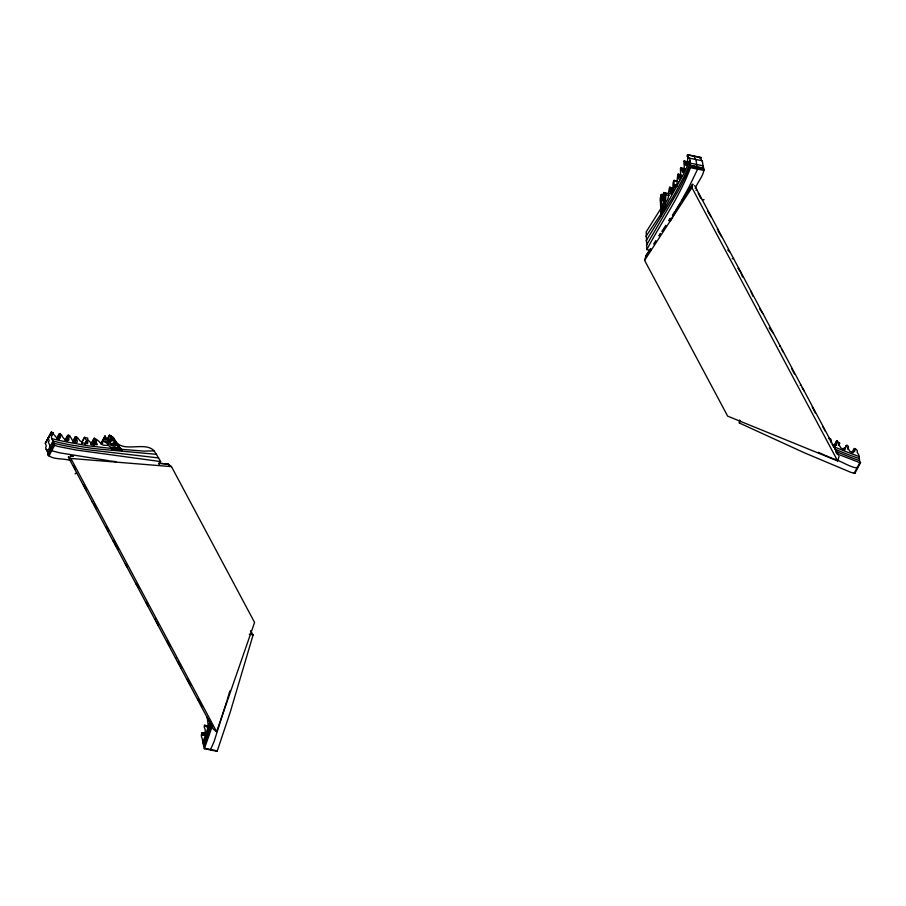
<?xml version="1.0" encoding="UTF-8"?>
<svg xmlns="http://www.w3.org/2000/svg" width="906" height="906" viewBox="0 0 906 906"><rect width="100%" height="100%" fill="white"/><g stroke="black" fill="none" stroke-linecap="round" stroke-linejoin="round"><path stroke-width="1.36" d="M680.836 174.552L677.756 174.246L676.941 182.129A18.369 5.493 -78.3 0 0 677.212 183.227L674.823 187.723L674.789 185.402L674.087 186.568L674.019 180.396L677.847 181.177M664.766 200.067L664.766 199.966A12.888 3.851 -78.3 0 1 664.721 201.257L663.124 206.862A25.9 7.746 -78.3 0 0 662.682 207.565L662.637 207.633M650.678 250.396L646.85 249.603C661.471 221.8 680.961 195.005 691.21 165.594C689.319 164.779 691.187 159.048 688.753 157.871A1.993 0.6 -78.3 0 1 688.605 157.372L687.597 154.632L686.963 156.16L687.756 156.795L687.518 162.389L686.193 165.685L684.71 163.839L687.518 164.088M695.298 188.505C697.382 181.857 704.528 175.209 703.849 168.097L691.131 165.492M680.689 177.236C679.772 184.258 675.774 173.046 680.859 176.523M664.087 199.241L663.6 200.611L663.917 198.652A2.05 0.612 -78.3 0 0 664.007 198.188L664.279 196.727L663.747 197.599A2.65 0.793 -78.3 0 0 663.826 197.859L664.03 197.984M833.803 446.273L836.634 440.939L839.635 443.147L839.273 443.906L838.243 443.328L840.836 447.96L844.947 449.727L844.12 448.244L845.445 447.915L845.762 446.069A3.851 1.789 28 0 1 845.876 445.763C849.635 444.234 847.144 448.64 848.412 448.787A1.631 0.759 28 0 1 848.752 449.501C849.624 453.555 855.728 452.298 855.162 449.738C852.535 446.749 858.707 449.999 857.223 452.287A1.993 0.929 28 0 0 857.404 452.83C860.372 455.378 858.356 460.089 860.553 462.638L854.89 473.306L850.983 472.4L804.211 452.728L739.296 422.966L739.647 420.033M669.409 195.232L664.551 194.847L663.77 192.468L663.6 197.044L662.648 195.583L661.867 196.681L661.233 194.484C665.219 192.853 665.061 197.723 664.732 195.537M74.541 442.23C74.949 432.139 79.83 444.869 75.481 442.117C72.355 441.811 72.027 439.217 70.883 437.666C68.188 431.868 66.942 437.677 65.866 441.211M207.1 717.178C206.953 716.771 210.158 732.161 205.141 725.389A3.851 1.155 -78.3 0 0 204.96 725.208C202.763 727.835 205.843 727.892 205.175 731.187C206.251 735.196 201.359 737.178 202.117 733.282C201.404 732.648 200.872 736.805 202.027 737.948A1.993 0.6 -78.3 0 1 202.151 738.526L204.224 748.662L217.123 751.368L230.351 711.765L253.102 634.947L250.509 630.735M684.913 163.533C687.337 160.362 678.73 160.702 688.56 162.129M836.634 441.018L834.505 446.386M680.712 177.055L680.451 168.256L684.913 168.697M665.57 196.851L665.061 198.561M836.068 452.66L835.74 450.35A21.903 15.629 17 0 0 834.098 447.236L833.112 445.99M673.951 180.339C672.626 182.786 673.101 184.688 672.965 187.508C674.54 189.433 670.293 197.508 670.259 192.559A2.016 0.6 -78.3 0 0 670.225 191.97L669.613 187.259L673.464 188.074L669.579 187.304L669.172 189.116A3.386 1.008 -78.3 0 0 668.888 190.475C668.05 194.02 669.296 197.338 667.144 200.305A61.302 18.335 -78.3 0 1 666.035 201.8L665.514 202.899A33.93 10.147 -78.3 0 1 665.298 204.178L665.434 209.456M684.426 170.894L681.131 169.886L684.121 170.011M678.311 175.991L678.288 174.031M681.572 169.49L681.086 167.904M108.663 442.151L107.814 441.641L109.943 441.935L108.278 440.373L109.037 440.746M661.233 194.484L660.372 198.357A5.266 1.574 -78.3 0 0 660.259 200.135L660.565 204.224A5.447 1.631 -78.3 0 0 660.553 204.654L660.802 208.414L660.089 209.818L646.216 231.823L646.85 249.603M831.255 442.74L830.474 441.063M684.109 161.223L683.939 163.397A3.851 1.155 -78.3 0 0 683.962 163.963C684.913 166.478 683.305 176.704 681.878 170.373M85.039 444.087L86.761 440.814L84.462 437.36L87.723 438.119L87.576 439.512L91.517 443.419L90.781 444.155L97.304 444.778L96.478 442.728A2.016 0.94 28 0 1 96.183 442.253C96.636 440.622 91.789 437.304 95.866 439.093A3.386 1.574 28 0 1 97.044 439.806C100.396 441.89 101.008 445.514 105.107 445.344A61.302 28.584 28 0 0 107.44 445.356L108.765 445.639A33.93 15.821 28 0 0 109.807 446.364L112.752 450.429M72.82 441.29L75.458 437.122L73.193 441.392M109.875 441.63L109.977 441.256A10.872 5.062 28 0 1 110.226 440.826L112.774 440.169L112.706 437.247M664.109 199.535L664.449 198.946L664.245 199.92M663.52 199.558L663.747 198.188L663.6 199.694M68.131 436.941C71.563 443.147 63.567 440.599 61.767 435.242A3.851 1.789 28 0 0 61.449 434.801C57.893 431.675 60.272 435.945 60.17 436.669A1.631 0.759 28 0 0 60.17 437.281C58.584 444.597 48.788 424.631 51.835 435.005A1.993 0.929 28 0 1 51.925 435.537C49.207 439.093 58.075 443.714 51.801 447.553M227.089 700.27L229.898 690.848M226.693 701.538L214.02 741.765L210.498 749.715M839.069 456.386L837.665 460.95L727.665 416.137L644.585 260.339L645.978 255.764L650.587 248.686L645.978 255.764M644.585 260.339L691.935 187.678L692.988 184.246M662.105 204.552L662.875 203.85A30.057 8.992 -78.3 0 1 663.554 203.125L663.52 204.009A23.783 7.112 -78.3 0 1 663.305 204.45L662.966 205.05A11.427 3.42 -78.3 0 0 662.716 205.345C661.165 206.126 662.399 209.558 661.867 208.244C661.459 206.341 661.323 213.114 661.505 208.64C657.767 213.601 667.631 193.703 662.286 206.092M212.332 725.978L204.371 748.741M684.97 163.556L687.552 163.986M210.577 723.758L209.83 726.068A184.665 55.232 -78.3 0 1 205.934 737.609L203.465 744.494M54.066 443.294L53.284 443.725L53.703 444.925L57.758 446.409L76.557 450.078L160.645 461.584L158.946 464.789M112.888 449.15C114.145 450.792 111.121 446.454 114.439 449.829M116.104 449.444C117.497 451.12 114.247 446.737 117.655 450.123M119.014 449.716C120.407 451.392 117.157 446.998 120.566 450.384M211.041 726.023L208.086 734.993A202.536 60.577 -78.3 0 1 205.764 741.731L204.292 745.91M210.011 721.482L208.142 727.099A410.067 122.65 -78.3 0 1 203.759 739.851L202.718 742.795M68.29 457.088L213.397 729.171L216.625 731.731L254.563 622.411L171.483 466.613L168.256 464.065L158.969 463.294M699.851 158.312L700.859 157.44L701.357 160.011A1.993 0.6 -78.3 0 0 701.516 160.509L702.331 161.03L703.396 168.04M107.033 439.467L109.366 435.106L112.786 437.1A5.266 2.458 28 0 1 113.963 438.311L116.002 441.664A5.447 2.537 28 0 1 116.274 441.969L116.138 443.351A4.587 2.14 28 0 0 116.285 443.906L116.319 443.974M664.075 199.728L664.245 200.441L664.71 198.323M108.743 440.486L111.517 438.9L111.472 436.851A35.617 16.602 28 0 0 111.257 436.103L111.234 436.035M109.433 440.95C110.373 439.603 113.884 439.342 111.891 436.443M53.363 443.51L47.701 454.178C51.54 460.361 64.496 457.858 70.895 460.746M86.738 440.882L87.961 442.117L86.364 441.958L87.689 443.714L81.925 442.785A18.369 8.562 28 0 0 81.631 441.675C79.286 441.89 77.916 435.741 75.458 437.122M690.598 165.991L688.956 169.524A202.536 60.577 -78.3 0 1 686.318 175.028L681.459 184.643A236.115 70.611 -78.3 0 1 677.462 192.129L646.442 245.254M689.964 160.555L688.809 163.035A410.067 122.65 -78.3 0 1 683.826 173.442L665.219 207.066M82.174 443.476L81.574 442.796L84.666 437.405M47.701 454.178C49.343 452.502 43.805 448.413 46.263 446.205A1.993 0.929 28 0 0 46.172 445.673L45.3 443.26L51.053 432.49M45.764 442.728L51.506 431.958M50.951 433.442L45.3 443.26M52.265 434.835L53.397 432.706M47.338 451.72L53.001 441.052L60.034 442.717A184.665 86.093 28 0 0 71.336 445.061L89.909 447.994A280.917 130.962 28 0 0 98.505 449.048L156.421 454.314L160.645 461.584M48.403 453.963L51.234 448.629L50.453 449.591L51.733 450.758L59.955 452.875L109.332 460.78M56.704 438.753L59.06 434.031M56.942 438.334L59.468 433.815M48.041 455.593L53.703 444.925M57.69 437.621L59.955 433.362M57.101 439.116L59.796 433.849M48.901 456.092L54.564 445.424M60.124 435.911L58.426 439.104L60.442 435.729M58.879 438.98L60.577 435.775M59.015 439.104L60.713 435.899M65.039 440.169L67.304 435.899M65.266 440.35L67.837 435.288M65.9 439.421L68.244 435.129M65.64 440.475L67.905 436.205M66.41 440.928L68.675 436.658M66.557 441.109L68.833 436.703M66.682 441.063L68.947 436.794M72.559 442.162L75.391 436.828M73.08 441.981L75.911 436.647M73.216 442.151L75.481 437.892L75.085 437.066M74.519 441.709L76.331 438.413M74.428 442.264L76.523 438.47M74.552 442.977L76.704 438.572M81.574 442.796L84.462 437.36M84.745 444.133L86.489 440.894M85.232 444.087L86.364 441.958M85.323 444.099L86.455 441.969M94.19 438.142L91.336 443.521L94.269 438.142M91.313 444.767L94.145 439.433M92.14 443.951L94.734 439.172M92.423 443.566L94.756 439.263M92.401 444.257L94.666 439.988M93.103 445.82L96.013 440.531M94.269 445.492L96.534 441.222M100.849 443.725L104.881 436.148L107.939 439.931A2.65 1.234 28 0 1 107.984 440.214L107.406 440.361A1.835 0.861 28 0 1 106.885 439.976C107.452 438.13 110.385 437.349 109.366 435.106M100.985 443.6L105.085 436.16M101.461 443.827L105.424 436.364M739.296 422.966L740.428 420.837M834.132 446.443L836.974 441.109M834.211 446.454L837.189 441.018M834.596 446.703L836.77 442.117M835.581 445.786L836.465 443.023M838.367 445.435L839.5 443.294M838.514 445.367L839.635 443.147M843.078 450.248L844.211 448.119M843.327 450.316L844.471 448.187M844.551 449.331L846.827 445.061M847.461 449.15L848.605 446.907M851.844 452.841L854.154 448.391M853.203 452.74L854.335 450.61M854.154 473.328L859.828 462.66L860.553 462.638M109.388 441.165L109.49 441.709M670.315 221.098L688.911 187.191L697.631 169.15L697.507 166.806L690.678 165.73M703.09 165.809L690.338 163.171L687.62 169.094A184.665 55.232 -78.3 0 1 683.124 178.312L675.389 192.729A280.917 84.02 -78.3 0 1 671.697 199.127L646.103 240.815M104.881 436.148C107.055 438.991 100.34 440.588 106.013 442.649A2.39 1.11 28 0 1 107.406 443.861L108.324 445.322M660.972 213.941L645.91 236.455M653.622 244.054L655.91 240.532M660.497 233.499L658.968 235.843L660.406 233.635M663.543 228.81L665.842 225.3M668.9 220.611L670.417 218.267L668.956 220.52M672.411 215.209L674.925 211.37M675.593 210.328L680.349 203.035M681.799 200.815L684.936 196.002M685.378 195.322L686.805 193.125M687.224 192.48L692.569 184.28L688.198 190.985M661.822 231.472L663.226 229.309M660.882 213.057L665.253 206.636M661.097 211.845L665.197 205.821M854.89 473.306L854.879 472.479M108.165 439.874L110.872 438.153L110.396 435.582M694.245 156.251L694.981 158.697A1.993 0.6 -78.3 0 0 695.129 159.196L695.955 159.716L697.054 167.044M665.604 202.344L665.491 200.543A2.39 0.713 -78.3 0 1 665.695 198.629L665.582 194.439M663.736 199.445L663.679 200.09M114.858 444.767C104.133 444.076 117.214 441.165 118.799 446.567M836.736 443.725C836.317 445.775 834.947 446.25 832.138 444.597M75.119 473.861L76.648 472.751M92.253 502.003L92.82 501.584M107.859 531.278L108.448 530.837M113.057 541.018L113.862 540.429M154.666 619.047L155.345 618.549M175.47 658.073L176.262 657.496M180.679 667.824L181.347 667.337M201.483 706.839L202.298 706.238M114.19 443.453L112.763 443.702A30.057 14.009 28 0 0 111.461 443.838L112.016 444.472A23.783 11.087 28 0 0 112.559 444.563L113.363 444.676A11.427 5.323 28 0 1 113.85 444.653C118.799 445.797 116.047 446.262 118.72 446.511M110.056 442.332L110.86 440.939L113.091 440.599A2.005 0.94 28 0 0 113.284 440.429L113.318 440.35A8.041 3.749 28 0 1 113.443 440.078L113.726 438.889A24.768 11.54 28 0 0 113.692 438.379M106.874 441.924L105.119 441.211M76.24 439.025L75.481 437.892M663.645 200.962L662.739 200.328L661.539 201.46A2.005 0.6 -78.3 0 1 661.391 201.449A8.041 2.401 -78.3 0 0 661.176 201.268L660.587 200.453A24.768 7.407 -78.3 0 1 660.417 200.011M695.978 190.396L697.11 190.192M702.32 199.954L704.053 199.648M717.269 229.32L717.926 229.207M732.195 258.72L733.532 258.482M737.812 268.391L738.73 268.233M779.556 346.386L780.338 346.251M800.247 385.435L801.142 385.276M156.421 454.314L154.099 450.882L143.782 451.109L121.2 449.285M105.187 439.376L105.957 439.897L105.447 439.387M828.503 438.651C830.451 437.122 832.75 442.049 830.213 440.588M111.325 448.153L120.792 448.538M110.906 447.485L119.807 447.847M158.618 457.938L86.851 449.636A236.115 110.079 28 0 1 77.237 448.085L65.232 445.82A202.536 94.428 28 0 1 58.55 444.382L54.326 443.396M70.453 456.126L73.25 456.352M158.471 463.272L168.256 464.065L169.581 466.556M70.34 456.114L73.012 456.341M68.743 456.749L70.895 458.459L171.483 466.613M111.608 448.447L88.029 445.797L67.542 442.139A410.067 191.177 28 0 1 54.904 439.421L51.925 438.731M115.3 446.273L115.221 446.262A25.9 12.072 28 0 0 114.224 446.182L111.427 445.526L108.833 443.623A12.888 6.002 28 0 1 108.074 442.785L108.007 442.717M110.668 460.973L115.923 461.652M687.597 154.632L700.859 157.44M687.756 154.971L700.565 157.644M688.968 158.097L702.093 160.713M684.789 161.211L688.651 161.993M684.947 162.095L687.495 162.616M699.613 167.565L702.161 168.097M691.471 166.851L704.222 169.49M691.244 167.837L704.007 170.464M680.938 168.086L684.993 168.969M681.538 168.369L684.562 169.003M681.403 168.731L683.951 169.252M681.21 169.592L683.758 170.124M681.153 169.728L683.702 170.26M681.131 169.886L683.679 170.407M678.424 175.005L682.252 175.798M678.22 175.991L680.78 176.511M678.152 176.16L681.119 176.919L678.107 176.353M678.107 176.545L680.655 177.066M673.871 180.509L677.699 181.302M674.324 184.597L676.918 185.13M674.166 184.699L676.748 185.277M674.744 185.47L677.337 185.923M670.123 188.301L673.951 189.094M669.749 188.459L672.297 188.992M670.1 188.686L673.928 189.467M670.089 189.105L673.917 189.898M669.67 190.328L673.498 191.121M669.67 191.347L672.218 191.868M663.679 192.616L668.945 193.578M663.588 193.001L666.137 193.522M249.275 634.155L253.102 634.947M204.246 725.219L208.074 726.012M202.015 732.728L205.843 733.52M202.106 732.852L204.654 733.384M202.763 734.698L205.322 735.219M204.722 748.288L217.485 750.915M46.263 449.399L47.044 449.58M49.49 437.394L48.131 437.926L49.003 440.339A1.993 0.929 28 0 1 49.094 440.871L48.346 442.071L51.2 448.515M859.828 462.66L836.736 453.736M109.49 441.403L108.335 440.894A2.05 0.963 28 0 1 107.95 440.633L107.871 440.565M859.228 458.583L851.946 455.945A184.665 86.093 28 0 1 840.043 451.29L835.389 449.353M858.979 460.452L854.596 458.844A202.536 94.428 28 0 1 847.597 456.16L836.045 451.471M859.182 456.567L856.091 455.435A410.067 191.177 28 0 1 842.852 450.361L833.486 446.59M833.905 459.07C837.529 459.082 856.555 471.007 857.54 466.85M825.513 455.48L832.705 458.561M818.311 452.354L824.313 454.959M663.611 197.701L661.674 197.995L660.927 195.549M113.828 439.999L115.334 441.822L115.379 443.442A4.394 2.05 28 0 1 115.515 443.725L115.538 443.781M217.123 751.368L216.817 750.678M664.37 210.011C664.744 205.084 664.868 210.804 664.879 208.482M662.943 212.332C663.249 207.655 663.498 212.933 663.464 210.792M661.663 214.428C662.037 209.501 662.161 215.22 662.173 212.887M769.239 327.972L773.214 333.148M211.54 724.381L210.26 723.056A21.903 17.474 -51.7 0 1 208.584 719.964L208.312 719.171M118.369 549.183L115.051 544.574L114.349 541.969M727.699 249.965L729.523 251.811M663.554 198.55L661.652 199.037L660.893 197.304A35.617 10.657 -78.3 0 1 660.712 196.534L660.712 196.534M138.992 588.073L135.73 583.294M660.553 204.654L661.131 205.73A4.587 1.37 -78.3 0 1 661.278 206.285L661.289 206.364M102.82 441.947L101.982 441.596L102.729 443.374M717.948 230.792L721.572 236.738M180.328 665.853L177.485 661.414M812.206 406.862L815.309 413M759.636 308.72L762.841 313.646M75.447 469.512L73.341 465.582M738.809 269.705L740.564 271.845L742.569 277.032M190.713 685.332L187.316 679.319M168.437 644.279L170 646.261M698.22 193.137L700.655 198.131M154.099 450.882C145.515 441.12 124.088 452.74 116.274 441.969M108.403 441.403L109.094 442.241A1.416 0.657 28 0 1 108.969 442.536L107.112 441.437M105.911 526.76L107.542 528.9M707.79 211.347L711.21 217.134M200.951 704.789L197.655 698.685M663.464 200.26L663.271 200.011A10.872 3.25 -78.3 0 0 662.988 199.818L661.527 200.906L660.463 198.425M117.871 444.631L120.045 447.723A7.078 3.296 28 0 1 120.419 448.176L122.095 451.267M822.523 426.239L825.389 431.358M96.523 509.263L93.918 503.985M86.002 489.727L83.488 484.733M802.15 387.723L804.12 390.882M791.572 368.357L794.403 374.019M781.414 348.878L783.52 352.411M750.768 291.053L752.965 296.273M694.664 185.605L838.401 455.129M691.935 187.678L837.665 460.95M70.895 458.459L216.625 731.731M125.322 563.747L126.999 566.907M145.979 602.241L147.769 605.842M156.296 621.425L158.018 625.129M166.851 640.735L167.916 643.101M662.229 204.178L661.142 202.321A33.126 9.909 -78.3 0 1 660.984 201.506L661.539 205.322A4.394 1.314 -78.3 0 0 661.573 205.651L661.584 205.707M660.542 197.236C660.451 200.26 662.309 199.377 663.418 199.411M661.301 216.172L660.927 212.514A7.078 2.118 -78.3 0 1 660.938 211.891L660.791 207.916M113.805 443.294L114.122 440.826A33.126 15.447 28 0 0 113.85 440.056"/></g></svg>
